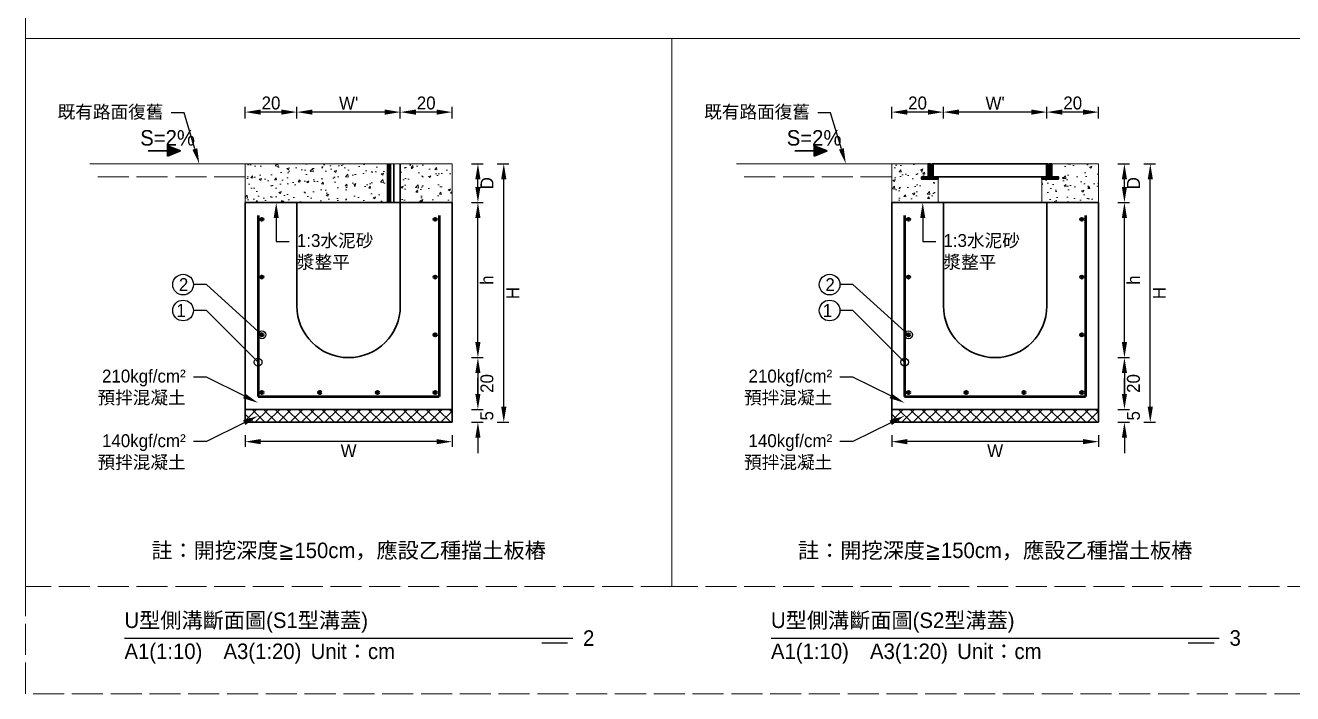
# Model space of a CAD drawing. Extents: x -8920 to 1950, y -2159 to 466.
# Drawn here: x -7990 to -7500, y -1164 to -905.4 of the extents above; entities that cross this region are included whole.
import ezdxf
from ezdxf import colors
from ezdxf.entities.mleader import LeaderData, LeaderLine
from ezdxf.math import Vec2, Vec3

# ---------------------------------------------------------------- set-up
doc = ezdxf.new("R2010")
doc.units = 0
doc.header["$MEASUREMENT"] = 0
doc.linetypes.add('ACAD_ISO02W100', pattern=[15, 12, -3])
doc.layers.add('一、4.基本-隱藏', color=9, linetype='ACAD_ISO02W100', lineweight=20, plot=False)
doc.layers.add('三、3.文字-註解文字', color=2, linetype='Continuous')
for name, color, linetype, lineweight in [('二、1.繪圖-既有設施', 8, 'Continuous', 20), ('二、2.繪圖-施作項目', 181, 'Continuous', 30), ('二、3.繪圖-排水流向', 170, 'Continuous', 30), ('二、4.繪圖-設計鋪面', 40, 'Continuous', 20), ('二、5.繪圖-鋼筋', 60, 'Continuous', 50), ('二、6.繪圖-其他施作項目', 35, 'Continuous', 30)]:
    doc.layers.add(name, color=color, linetype=linetype, lineweight=lineweight)
doc.styles.add('次圖名(詳圖)', font='MS PGothic.ttf', dxfattribs={"height": 6})
doc.styles.add('註解文字(詳圖)', font='MS PGothic.ttf', dxfattribs={"height": 5})
doc.dimstyles.new('註解文字(詳圖)', dxfattribs={"dimtxt": 5, "dimasz": 6, "dimexe": 2, "dimexo": 5, "dimgap": 1, "dimtad": 2, "dimzin": 0, "dimdsep": 46, "dimtxsty": '註解文字(詳圖)', "dimcen": 0.1, "dimclrd": 144, "dimclre": 144, "dimclrt": 256, "dimadec": 0, "dimazin": 0, "dimtfac": 1, "dimtofl": 0, "dimtmove": 0, "dimatfit": 3, "dimfxlon": 1, "dimtolj": 1, "dimtzin": 0, "dimlwd": -1, "dimlwe": -1, "dimarcsym": 1})

# ---------------------------------------------------------------- blocks, each defined once
blk = doc.blocks.new('*D204')
at = {"layer": 'Defpoints', "color": 0, "transparency": 16777216}
for p in [(-7615, -974), (-7565, -974), (-7615, -1034)]:
    blk.add_point(p, dxfattribs=at)
at = {"layer": '三、3.文字-註解文字', "color": 144, "transparency": 16777216}
for p, q in [((-7567.5, -974), (-7563, -974)), ((-7565, -1028), (-7565, -980)), ((-7567.5, -1034), (-7563, -1034))]:
    blk.add_line(p, q, dxfattribs=at)
for points in [[(-7566, -980), (-7564, -980), (-7565, -974)], [(-7566, -1028), (-7564, -1028), (-7565, -1034)]]:
    blk.add_solid(points, dxfattribs=at)
at = {"layer": '三、3.文字-註解文字', "transparency": 16777216, "insert": (-7561.5, -1004), "char_height": 5, "attachment_point": 5, "rotation": 90, "style": '註解文字(詳圖)'}
blk.add_mtext('\\A1;h', dxfattribs=at)
blk = doc.blocks.new('*D205')
at = {"layer": 'Defpoints', "color": 0, "transparency": 16777216}
for p in [(-7615, -1034), (-7615, -1054), (-7565, -1054)]:
    blk.add_point(p, dxfattribs=at)
at = {"layer": '三、3.文字-註解文字', "color": 144, "transparency": 16777216}
for p, q in [((-7567.5, -1034), (-7563, -1034)), ((-7565, -1040), (-7565, -1048)), ((-7567.5, -1054), (-7563, -1054))]:
    blk.add_line(p, q, dxfattribs=at)
for points in [[(-7566, -1040), (-7564, -1040), (-7565, -1034)], [(-7566, -1048), (-7564, -1048), (-7565, -1054)]]:
    blk.add_solid(points, dxfattribs=at)
at = {"layer": '三、3.文字-註解文字', "transparency": 16777216, "insert": (-7561.5, -1044), "char_height": 5, "attachment_point": 5, "rotation": 90, "style": '註解文字(詳圖)'}
blk.add_mtext('\\A1;20', dxfattribs=at)
blk = doc.blocks.new('*D206')
at = {"layer": 'Defpoints', "color": 0, "transparency": 16777216}
for p in [(-7615, -1054), (-7615, -1059), (-7565, -1059)]:
    blk.add_point(p, dxfattribs=at)
at = {"layer": '三、3.文字-註解文字', "color": 144, "transparency": 16777216}
for p, q in [((-7565, -1048), (-7565, -1042)), ((-7567.5, -1054), (-7563, -1054)), ((-7567.5, -1059), (-7563, -1059)), ((-7565, -1065), (-7565, -1071))]:
    blk.add_line(p, q, dxfattribs=at)
for points in [[(-7566, -1048), (-7564, -1048), (-7565, -1054)], [(-7566, -1065), (-7564, -1065), (-7565, -1059)]]:
    blk.add_solid(points, dxfattribs=at)
at = {"layer": '三、3.文字-註解文字', "transparency": 16777216, "insert": (-7561.5, -1056.5), "char_height": 5, "attachment_point": 5, "rotation": 90, "style": '註解文字(詳圖)'}
blk.add_mtext('\\A1;5', dxfattribs=at)
blk = doc.blocks.new('排水流向')
at = {"layer": '二、3.繪圖-排水流向'}
h = blk.add_hatch(color=256, dxfattribs=at)
h.dxf.hatch_style = 1
h.paths.add_polyline_path([(0, 1), (0, -1), (2.5, 0)])
for points in [[(-3.75, 0), (0, 0)], [(0, 1), (0, -1)], [(2.5, 0), (0, 1)], [(2.5, 0), (0, -1)]]:
    blk.add_lwpolyline(points, dxfattribs=at)
blk = doc.blocks.new('*D178')
at = {"layer": 'Defpoints', "color": 0, "transparency": 16777216}
for p in [(-7575, -959), (-7565, -959), (-7575, -974)]:
    blk.add_point(p, dxfattribs=at)
at = {"layer": '三、3.文字-註解文字', "color": 144, "transparency": 16777216}
for p, q in [((-7567.5, -959), (-7563, -959)), ((-7565, -968), (-7565, -965)), ((-7567.5, -974), (-7563, -974))]:
    blk.add_line(p, q, dxfattribs=at)
for points in [[(-7566, -965), (-7564, -965), (-7565, -959)], [(-7566, -968), (-7564, -968), (-7565, -974)]]:
    blk.add_solid(points, dxfattribs=at)
at = {"layer": '三、3.文字-註解文字', "transparency": 16777216, "insert": (-7561.5, -966.5), "char_height": 5, "attachment_point": 5, "rotation": 90, "style": '註解文字(詳圖)'}
blk.add_mtext('\\A1;D', dxfattribs=at)
blk = doc.blocks.new('*D179')
at = {"layer": 'Defpoints', "color": 0, "transparency": 16777216}
for p in [(-7575, -959), (-7555, -959), (-7575, -1059)]:
    blk.add_point(p, dxfattribs=at)
at = {"layer": '三、3.文字-註解文字', "color": 144, "transparency": 16777216}
for p, q in [((-7557.5, -959), (-7553, -959)), ((-7555, -1053), (-7555, -965)), ((-7557.5, -1059), (-7553, -1059))]:
    blk.add_line(p, q, dxfattribs=at)
for points in [[(-7556, -965), (-7554, -965), (-7555, -959)], [(-7556, -1053), (-7554, -1053), (-7555, -1059)]]:
    blk.add_solid(points, dxfattribs=at)
at = {"layer": '三、3.文字-註解文字', "transparency": 16777216, "insert": (-7551.5, -1009), "char_height": 5, "attachment_point": 5, "rotation": 90, "style": '註解文字(詳圖)'}
blk.add_mtext('\\A1;H', dxfattribs=at)
blk = doc.blocks.new('*D356')
at = {"layer": 'Defpoints', "color": 0, "transparency": 16777216}
for p in [(-7635, -939), (-7635, -974), (-7595, -974)]:
    blk.add_point(p, dxfattribs=at)
at = {"layer": '三、3.文字-註解文字', "color": 144, "transparency": 16777216}
for p, q in [((-7635, -941.5), (-7635, -937)), ((-7601, -939), (-7629, -939)), ((-7595, -941.5), (-7595, -937))]:
    blk.add_line(p, q, dxfattribs=at)
for points in [[(-7629, -938), (-7629, -940), (-7635, -939)], [(-7601, -938), (-7601, -940), (-7595, -939)]]:
    blk.add_solid(points, dxfattribs=at)
at = {"layer": '三、3.文字-註解文字', "transparency": 16777216, "insert": (-7615, -935.5), "char_height": 5, "attachment_point": 5, "style": '註解文字(詳圖)'}
blk.add_mtext("\\A1;W'", dxfattribs=at)
blk = doc.blocks.new('*D357')
at = {"layer": 'Defpoints', "color": 0, "transparency": 16777216}
for p in [(-7655, -939), (-7655, -974), (-7635, -974)]:
    blk.add_point(p, dxfattribs=at)
at = {"layer": '三、3.文字-註解文字', "color": 144, "transparency": 16777216}
for p, q in [((-7655, -941.5), (-7655, -937)), ((-7641, -939), (-7649, -939)), ((-7635, -941.5), (-7635, -937))]:
    blk.add_line(p, q, dxfattribs=at)
for points in [[(-7649, -938), (-7649, -940), (-7655, -939)], [(-7641, -938), (-7641, -940), (-7635, -939)]]:
    blk.add_solid(points, dxfattribs=at)
at = {"layer": '三、3.文字-註解文字', "transparency": 16777216, "insert": (-7645, -935.5), "char_height": 5, "attachment_point": 5, "style": '註解文字(詳圖)'}
blk.add_mtext('\\A1;20', dxfattribs=at)
blk = doc.blocks.new('*D358')
at = {"layer": 'Defpoints', "color": 0, "transparency": 16777216}
for p in [(-7595, -939), (-7595, -974), (-7575, -974)]:
    blk.add_point(p, dxfattribs=at)
at = {"layer": '三、3.文字-註解文字', "color": 144, "transparency": 16777216}
for p, q in [((-7595, -941.5), (-7595, -937)), ((-7581, -939), (-7589, -939)), ((-7575, -941.5), (-7575, -937))]:
    blk.add_line(p, q, dxfattribs=at)
for points in [[(-7589, -938), (-7589, -940), (-7595, -939)], [(-7581, -938), (-7581, -940), (-7575, -939)]]:
    blk.add_solid(points, dxfattribs=at)
at = {"layer": '三、3.文字-註解文字', "transparency": 16777216, "insert": (-7585, -935.5), "char_height": 5, "attachment_point": 5, "style": '註解文字(詳圖)'}
blk.add_mtext('\\A1;20', dxfattribs=at)
blk = doc.blocks.new('*D359')
at = {"layer": 'Defpoints', "color": 0, "transparency": 16777216}
for p in [(-7885, -939), (-7885, -974), (-7845, -974)]:
    blk.add_point(p, dxfattribs=at)
at = {"layer": '三、3.文字-註解文字', "color": 144, "transparency": 16777216}
for p, q in [((-7885, -941.5), (-7885, -937)), ((-7851, -939), (-7879, -939)), ((-7845, -941.5), (-7845, -937))]:
    blk.add_line(p, q, dxfattribs=at)
for points in [[(-7879, -938), (-7879, -940), (-7885, -939)], [(-7851, -938), (-7851, -940), (-7845, -939)]]:
    blk.add_solid(points, dxfattribs=at)
at = {"layer": '三、3.文字-註解文字', "transparency": 16777216, "insert": (-7865, -935.5), "char_height": 5, "attachment_point": 5, "style": '註解文字(詳圖)'}
blk.add_mtext("\\A1;W'", dxfattribs=at)
blk = doc.blocks.new('*D360')
at = {"layer": 'Defpoints', "color": 0, "transparency": 16777216}
for p in [(-7905, -939), (-7905, -974), (-7885, -974)]:
    blk.add_point(p, dxfattribs=at)
at = {"layer": '三、3.文字-註解文字', "color": 144, "transparency": 16777216}
for p, q in [((-7905, -941.5), (-7905, -937)), ((-7891, -939), (-7899, -939)), ((-7885, -941.5), (-7885, -937))]:
    blk.add_line(p, q, dxfattribs=at)
for points in [[(-7899, -938), (-7899, -940), (-7905, -939)], [(-7891, -938), (-7891, -940), (-7885, -939)]]:
    blk.add_solid(points, dxfattribs=at)
at = {"layer": '三、3.文字-註解文字', "transparency": 16777216, "insert": (-7895, -935.5), "char_height": 5, "attachment_point": 5, "style": '註解文字(詳圖)'}
blk.add_mtext('\\A1;20', dxfattribs=at)
blk = doc.blocks.new('*D361')
at = {"layer": 'Defpoints', "color": 0, "transparency": 16777216}
for p in [(-7845, -939), (-7845, -974), (-7825, -974)]:
    blk.add_point(p, dxfattribs=at)
at = {"layer": '三、3.文字-註解文字', "color": 144, "transparency": 16777216}
for p, q in [((-7845, -941.5), (-7845, -937)), ((-7831, -939), (-7839, -939)), ((-7825, -941.5), (-7825, -937))]:
    blk.add_line(p, q, dxfattribs=at)
for points in [[(-7839, -938), (-7839, -940), (-7845, -939)], [(-7831, -938), (-7831, -940), (-7825, -939)]]:
    blk.add_solid(points, dxfattribs=at)
at = {"layer": '三、3.文字-註解文字', "transparency": 16777216, "insert": (-7835, -935.5), "char_height": 5, "attachment_point": 5, "style": '註解文字(詳圖)'}
blk.add_mtext('\\A1;20', dxfattribs=at)
blk = doc.blocks.new('*D363')
at = {"layer": 'Defpoints', "color": 0, "transparency": 16777216}
for p in [(-7655, -1059), (-7575, -1059), (-7655, -1066.5)]:
    blk.add_point(p, dxfattribs=at)
at = {"layer": '三、3.文字-註解文字', "color": 144, "transparency": 16777216}
for p, q in [((-7655, -1064), (-7655, -1068.5)), ((-7581, -1066.5), (-7649, -1066.5)), ((-7575, -1064), (-7575, -1068.5))]:
    blk.add_line(p, q, dxfattribs=at)
for points in [[(-7649, -1065.5), (-7649, -1067.5), (-7655, -1066.5)], [(-7581, -1065.5), (-7581, -1067.5), (-7575, -1066.5)]]:
    blk.add_solid(points, dxfattribs=at)
at = {"layer": '三、3.文字-註解文字', "transparency": 16777216, "insert": (-7615, -1070), "char_height": 5, "attachment_point": 5, "style": '註解文字(詳圖)'}
blk.add_mtext('\\A1;W', dxfattribs=at)
blk = doc.blocks.new('_Small')
at = {"color": 0, "linetype": 'ByBlock', "lineweight": -2}
blk.add_circle((0, 0), 0.25, dxfattribs=at)
blk = doc.blocks.new('*D364')
at = {"layer": 'Defpoints', "color": 0, "transparency": 16777216}
for p in [(-7905, -1059), (-7825, -1059), (-7905, -1066.5)]:
    blk.add_point(p, dxfattribs=at)
at = {"layer": '三、3.文字-註解文字', "color": 144, "transparency": 16777216}
for p, q in [((-7905, -1064), (-7905, -1068.5)), ((-7831, -1066.5), (-7899, -1066.5)), ((-7825, -1064), (-7825, -1068.5))]:
    blk.add_line(p, q, dxfattribs=at)
for points in [[(-7899, -1065.5), (-7899, -1067.5), (-7905, -1066.5)], [(-7831, -1065.5), (-7831, -1067.5), (-7825, -1066.5)]]:
    blk.add_solid(points, dxfattribs=at)
at = {"layer": '三、3.文字-註解文字', "transparency": 16777216, "insert": (-7865, -1070), "char_height": 5, "attachment_point": 5, "style": '註解文字(詳圖)'}
blk.add_mtext('\\A1;W', dxfattribs=at)
blk = doc.blocks.new('*D390')
at = {"layer": 'Defpoints', "color": 0, "transparency": 16777216}
for p in [(-7865, -974), (-7815, -974), (-7865, -1034)]:
    blk.add_point(p, dxfattribs=at)
at = {"layer": '三、3.文字-註解文字', "color": 144, "transparency": 16777216}
for p, q in [((-7817.5, -974), (-7813, -974)), ((-7815, -1028), (-7815, -980)), ((-7817.5, -1034), (-7813, -1034))]:
    blk.add_line(p, q, dxfattribs=at)
for points in [[(-7816, -980), (-7814, -980), (-7815, -974)], [(-7816, -1028), (-7814, -1028), (-7815, -1034)]]:
    blk.add_solid(points, dxfattribs=at)
at = {"layer": '三、3.文字-註解文字', "transparency": 16777216, "insert": (-7811.5, -1004), "char_height": 5, "attachment_point": 5, "rotation": 90, "style": '註解文字(詳圖)'}
blk.add_mtext('\\A1;h', dxfattribs=at)
blk = doc.blocks.new('*D391')
at = {"layer": 'Defpoints', "color": 0, "transparency": 16777216}
for p in [(-7865, -1034), (-7865, -1054), (-7815, -1054)]:
    blk.add_point(p, dxfattribs=at)
at = {"layer": '三、3.文字-註解文字', "color": 144, "transparency": 16777216}
for p, q in [((-7817.5, -1034), (-7813, -1034)), ((-7815, -1040), (-7815, -1048)), ((-7817.5, -1054), (-7813, -1054))]:
    blk.add_line(p, q, dxfattribs=at)
for points in [[(-7816, -1040), (-7814, -1040), (-7815, -1034)], [(-7816, -1048), (-7814, -1048), (-7815, -1054)]]:
    blk.add_solid(points, dxfattribs=at)
at = {"layer": '三、3.文字-註解文字', "transparency": 16777216, "insert": (-7811.5, -1044), "char_height": 5, "attachment_point": 5, "rotation": 90, "style": '註解文字(詳圖)'}
blk.add_mtext('\\A1;20', dxfattribs=at)
blk = doc.blocks.new('*D392')
at = {"layer": 'Defpoints', "color": 0, "transparency": 16777216}
for p in [(-7865, -1054), (-7865, -1059), (-7815, -1059)]:
    blk.add_point(p, dxfattribs=at)
at = {"layer": '三、3.文字-註解文字', "color": 144, "transparency": 16777216}
for p, q in [((-7815, -1048), (-7815, -1042)), ((-7817.5, -1054), (-7813, -1054)), ((-7817.5, -1059), (-7813, -1059)), ((-7815, -1065), (-7815, -1071))]:
    blk.add_line(p, q, dxfattribs=at)
for points in [[(-7816, -1048), (-7814, -1048), (-7815, -1054)], [(-7816, -1065), (-7814, -1065), (-7815, -1059)]]:
    blk.add_solid(points, dxfattribs=at)
at = {"layer": '三、3.文字-註解文字', "transparency": 16777216, "insert": (-7811.5, -1056.5), "char_height": 5, "attachment_point": 5, "rotation": 90, "style": '註解文字(詳圖)'}
blk.add_mtext('\\A1;5', dxfattribs=at)
blk = doc.blocks.new('*D393')
at = {"layer": 'Defpoints', "color": 0, "transparency": 16777216}
for p in [(-7825, -959), (-7815, -959), (-7825, -974)]:
    blk.add_point(p, dxfattribs=at)
at = {"layer": '三、3.文字-註解文字', "color": 144, "transparency": 16777216}
for p, q in [((-7817.5, -959), (-7813, -959)), ((-7815, -968), (-7815, -965)), ((-7817.5, -974), (-7813, -974))]:
    blk.add_line(p, q, dxfattribs=at)
for points in [[(-7816, -965), (-7814, -965), (-7815, -959)], [(-7816, -968), (-7814, -968), (-7815, -974)]]:
    blk.add_solid(points, dxfattribs=at)
at = {"layer": '三、3.文字-註解文字', "transparency": 16777216, "insert": (-7811.5, -966.5), "char_height": 5, "attachment_point": 5, "rotation": 90, "style": '註解文字(詳圖)'}
blk.add_mtext('\\A1;D', dxfattribs=at)
blk = doc.blocks.new('*D394')
at = {"layer": 'Defpoints', "color": 0, "transparency": 16777216}
for p in [(-7825, -959), (-7805, -959), (-7825, -1059)]:
    blk.add_point(p, dxfattribs=at)
at = {"layer": '三、3.文字-註解文字', "color": 144, "transparency": 16777216}
for p, q in [((-7807.5, -959), (-7803, -959)), ((-7805, -1053), (-7805, -965)), ((-7807.5, -1059), (-7803, -1059))]:
    blk.add_line(p, q, dxfattribs=at)
for points in [[(-7806, -965), (-7804, -965), (-7805, -959)], [(-7806, -1053), (-7804, -1053), (-7805, -1059)]]:
    blk.add_solid(points, dxfattribs=at)
at = {"layer": '三、3.文字-註解文字', "transparency": 16777216, "insert": (-7801.5, -1009), "char_height": 5, "attachment_point": 5, "rotation": 90, "style": '註解文字(詳圖)'}
blk.add_mtext('\\A1;H', dxfattribs=at)

msp = doc.modelspace()

# ---------------------------------------------------------------- hatches: boundary and pattern name
at = {"layer": '二、1.繪圖-既有設施'}
h = msp.add_hatch(dxfattribs=at)
h.set_pattern_fill('AR-CONC', color=256, scale=0.05)
h.set_pattern_definition([(50, (-7006.3764, -2180.0555), (9.109233, -0.796954), [0.9525, -10.4775]), (355, (-7006.376, -2180.0555), (-1.76217, 9.55284), [0.762, -8.38203]), (100.45144, (-7005.617, -2180.122), (7.34706, 8.75589), [0.8095, -8.90451]), (46.1842, (-7006.376, -2177.515), (13.55395, -2.10212), [1.42875, -15.71625]), (96.6356, (-7005.247, -2177.69), (11.87021, 12.37131), [1.21425, -13.35678]), (351.1842, (-7006.376, -2177.515), (11.87021, 12.3713), [1.143, -12.57299]), (21, (-7005.1064, -2178.1505), (7.58072, -5.11326), [0.9525, -10.4775]), (326, (-7005.106, -2178.1505), (3.0901, 9.2094), [0.762, -8.382]), (71.45144, (-7004.475, -2178.577), (10.67082, 4.09614), [0.8095, -8.904497]), (37.5, (-7006.3764, -2180.0555), (0.15443, 4.227752), [0, -8.2804, 0, -8.509, 0, -8.41375]), (7.5, (-7006.3764, -2180.0555), (3.340983, 5.009029), [0, -4.8514, 0, -8.0899, 0, -3.20675]), (327.5, (-7009.2085, -2180.0555), (6.77953, -0.286437), [0, -3.175, 0, -9.906, 0, -13.1445]), (317.5, (-7010.4785, -2180.0555), (7.40646, 1.271325), [0, -4.1275, 0, -6.5786, 0, -9.3345])])
h.paths.add_polyline_path([(-7850, -959), (-7905, -959), (-7905, -974), (-7850, -974)])
h.paths.add_polyline_path([(-7825, -959), (-7845, -959), (-7845, -974), (-7825, -974)])
h = msp.add_hatch(dxfattribs=at)
h.set_pattern_fill('AR-CONC', color=256, scale=0.05)
h.set_pattern_definition([(50, (-6808.56, -2182.5664), (9.109233, -0.796954), [0.9525, -10.4775]), (355, (-6808.56, -2182.566), (-1.76217, 9.55284), [0.762, -8.38203]), (100.45144, (-6807.801, -2182.633), (7.34706, 8.75589), [0.8095, -8.90451]), (46.1842, (-6808.56, -2180.026), (13.55395, -2.10212), [1.42875, -15.71625]), (96.6356, (-6807.431, -2180.202), (11.87021, 12.37131), [1.21425, -13.35678]), (351.1842, (-6808.56, -2180.026), (11.87021, 12.3713), [1.143, -12.57299]), (21, (-6807.29, -2180.6614), (7.58072, -5.11326), [0.9525, -10.4775]), (326, (-6807.29, -2180.661), (3.0901, 9.2094), [0.762, -8.382]), (71.45144, (-6806.6585, -2181.0875), (10.67082, 4.09614), [0.8095, -8.904497]), (37.5, (-6808.5602, -2182.5664), (0.15443, 4.227752), [0, -8.2804, 0, -8.509, 0, -8.41375]), (7.5, (-6808.56, -2182.5664), (3.340983, 5.009029), [0, -4.8514, 0, -8.0899, 0, -3.20675]), (327.5, (-6811.3923, -2182.5664), (6.77953, -0.286437), [0, -3.175, 0, -9.906, 0, -13.1445]), (317.5, (-6812.662, -2182.5664), (7.40646, 1.271325), [0, -4.1275, 0, -6.5786, 0, -9.3345])])
h.paths.add_polyline_path([(-7637, -974), (-7637, -964.9), (-7643.5, -964.9), (-7643.5, -964), (-7640.9, -964), (-7640.9, -959), (-7655, -959), (-7655, -974)])
h.paths.add_polyline_path([(-7575, -974), (-7575, -959), (-7593.1, -959), (-7593.1, -964), (-7590.5, -964), (-7590.5, -964.9), (-7597, -964.9), (-7597, -974)])
at = {"layer": '二、2.繪圖-施作項目'}
h = msp.add_hatch(dxfattribs=at)
h.set_pattern_fill('ANSI37', color=256)
h.set_pattern_definition([(45, (-7744.3264, -480.1245), (-2.245064, 2.245064), []), (135, (-7744.3264, -480.1245), (-2.245064, -2.245064), [])])
h.paths.add_polyline_path([(-7825, -1059), (-7905, -1059), (-7905, -1054), (-7825, -1054)])
h = msp.add_hatch(dxfattribs=at)
h.set_pattern_fill('ANSI37', color=256)
h.set_pattern_definition([(45, (-7494.3264, -480.1245), (-2.245064, 2.245064), []), (135, (-7494.3264, -480.1245), (-2.245064, -2.245064), [])])
h.paths.add_polyline_path([(-7575, -1059), (-7655, -1059), (-7655, -1054), (-7575, -1054)])
at = {"layer": '二、5.繪圖-鋼筋'}
h = msp.add_hatch(color=256, dxfattribs=at)
h.dxf.hatch_style = 1
h.paths.add_polyline_path([(-7898, -980.5, 1), (-7899, -980.5, 1)])
h = msp.add_hatch(color=256, dxfattribs=at)
h.dxf.hatch_style = 1
h.paths.add_polyline_path([(-7831, -980.5, 1), (-7832, -980.5, 1)])
h = msp.add_hatch(color=256, dxfattribs=at)
h.dxf.hatch_style = 1
h.paths.add_polyline_path([(-7648, -980.5, 1), (-7649, -980.5, 1)])
h = msp.add_hatch(color=256, dxfattribs=at)
h.dxf.hatch_style = 1
h.paths.add_polyline_path([(-7581, -980.5, 1), (-7582, -980.5, 1)])
h = msp.add_hatch(color=256, dxfattribs=at)
h.dxf.hatch_style = 1
h.paths.add_polyline_path([(-7898, -1002.83, 1), (-7899, -1002.83, 1)])
h = msp.add_hatch(color=256, dxfattribs=at)
h.dxf.hatch_style = 1
h.paths.add_polyline_path([(-7831, -1002.83, 1), (-7832, -1002.83, 1)])
h = msp.add_hatch(color=256, dxfattribs=at)
h.dxf.hatch_style = 1
h.paths.add_polyline_path([(-7648, -1002.83, 1), (-7649, -1002.83, 1)])
h = msp.add_hatch(color=256, dxfattribs=at)
h.dxf.hatch_style = 1
h.paths.add_polyline_path([(-7581, -1002.83, 1), (-7582, -1002.83, 1)])
h = msp.add_hatch(color=256, dxfattribs=at)
h.dxf.hatch_style = 1
h.paths.add_polyline_path([(-7898, -1025.16, 1), (-7899, -1025.16, 1)])
h = msp.add_hatch(color=256, dxfattribs=at)
h.dxf.hatch_style = 1
h.paths.add_polyline_path([(-7831, -1025.16, 1), (-7832, -1025.16, 1)])
h = msp.add_hatch(color=256, dxfattribs=at)
h.dxf.hatch_style = 1
h.paths.add_polyline_path([(-7648, -1025.16, 1), (-7649, -1025.16, 1)])
h = msp.add_hatch(color=256, dxfattribs=at)
h.dxf.hatch_style = 1
h.paths.add_polyline_path([(-7581, -1025.16, 1), (-7582, -1025.16, 1)])
h = msp.add_hatch(color=256, dxfattribs=at)
h.dxf.hatch_style = 1
h.paths.add_polyline_path([(-7898, -1047.5, 1), (-7899, -1047.5, 1)])
h = msp.add_hatch(color=256, dxfattribs=at)
h.dxf.hatch_style = 1
h.paths.add_polyline_path([(-7875.67, -1047.5, 1), (-7876.67, -1047.5, 1)])
h = msp.add_hatch(color=256, dxfattribs=at)
h.dxf.hatch_style = 1
h.paths.add_polyline_path([(-7853.34, -1047.5, 1), (-7854.34, -1047.5, 1)])
h = msp.add_hatch(color=256, dxfattribs=at)
h.dxf.hatch_style = 1
h.paths.add_polyline_path([(-7831, -1047.5, 1), (-7832, -1047.5, 1)])
h = msp.add_hatch(color=256, dxfattribs=at)
h.dxf.hatch_style = 1
h.paths.add_polyline_path([(-7648, -1047.5, 1), (-7649, -1047.5, 1)])
h = msp.add_hatch(color=256, dxfattribs=at)
h.dxf.hatch_style = 1
h.paths.add_polyline_path([(-7625.67, -1047.5, 1), (-7626.67, -1047.5, 1)])
h = msp.add_hatch(color=256, dxfattribs=at)
h.dxf.hatch_style = 1
h.paths.add_polyline_path([(-7603.34, -1047.5, 1), (-7604.34, -1047.5, 1)])
h = msp.add_hatch(color=256, dxfattribs=at)
h.dxf.hatch_style = 1
h.paths.add_polyline_path([(-7581, -1047.5, 1), (-7582, -1047.5, 1)])
at = {"layer": '二、6.繪圖-其他施作項目'}
h = msp.add_hatch(dxfattribs=at)
h.set_pattern_fill('ANSI31', color=256, scale=0.1)
h.set_pattern_definition([(45, (-5925.49114, -2263.28593), (-0.224506403, 0.224506403), [])])
h.paths.add_polyline_path([(-7640.9, -964), (-7643.5, -964), (-7643.5, -964.9), (-7637, -964.9), (-7637, -964), (-7640, -964), (-7640, -959), (-7640.9, -959)])
h.paths.add_polyline_path([(-7593.1, -959), (-7594, -959), (-7594, -964), (-7597, -964), (-7597, -964.9), (-7590.5, -964.9), (-7590.5, -964), (-7593.1, -964)])

# ---------------------------------------------------------------- linework, layer by layer
at = {"layer": '一、4.基本-隱藏'}
for points in [[(-7990, -657), (-7210, -657), (-7210, -910.5), (-7990, -910.5)], [(-7990, -657), (-7210, -657), (-7210, -1164), (-7990, -1164)], [(-7990, -910.5), (-7740, -910.5), (-7740, -1122.5), (-7990, -1122.5)], [(-7740, -910.5), (-7490, -910.5), (-7490, -1122.5), (-7740, -1122.5)]]:
    msp.add_lwpolyline(points, close=True, dxfattribs=at)
at = {"layer": '三、3.文字-註解文字'}
for points in [[(-7951.66, -1142.5), (-7778.34, -1142.5)], [(-7780.34, -1144.5), (-7790.34, -1144.5)], [(-7701.66, -1142.5), (-7528.34, -1142.5)], [(-7530.34, -1144.5), (-7540.34, -1144.5)]]:
    msp.add_lwpolyline(points, dxfattribs=at)
for centre in [(-7929, -1005.75), (-7679, -1005.75), (-7929, -1015.75), (-7679, -1015.75)]:
    msp.add_circle(centre, 4, dxfattribs=at)
at = {"layer": '二、1.繪圖-既有設施'}
msp.add_lwpolyline([(-7905, -974), (-7905, -959), (-7825, -959), (-7825, -974)], close=True, dxfattribs=at)
for points in [[(-7637, -964), (-7637, -974), (-7655, -974), (-7655, -959), (-7640.9, -959)], [(-7597, -964), (-7597, -974), (-7575, -974), (-7575, -959), (-7593.1, -959)]]:
    msp.add_lwpolyline(points, dxfattribs=at)
at = {"layer": '二、2.繪圖-施作項目'}
for points in [[(-7825, -1059), (-7905, -1059), (-7905, -974), (-7825, -974)], [(-7575, -1059), (-7655, -1059), (-7655, -974), (-7575, -974)]]:
    msp.add_lwpolyline(points, close=True, dxfattribs=at)
for points in [[(-7845, -974), (-7845, -1014, -1), (-7885, -1014), (-7885, -974)], [(-7595, -974), (-7595, -1014, -1), (-7635, -1014), (-7635, -974)]]:
    msp.add_lwpolyline(points, format="xyb", dxfattribs=at)
for points in [[(-7905, -1054), (-7825, -1054)], [(-7655, -1054), (-7575, -1054)]]:
    msp.add_lwpolyline(points, dxfattribs=at)
at = {"layer": '二、4.繪圖-設計鋪面'}
for points in [[(-7905, -959), (-7965, -959)], [(-7655, -959), (-7715, -959)]]:
    msp.add_lwpolyline(points, dxfattribs=at)
at = {"layer": '二、4.繪圖-設計鋪面', "linetype": 'ACAD_ISO02W100'}
for points in [[(-7905, -964), (-7965, -964)], [(-7655, -964), (-7715, -964)]]:
    msp.add_lwpolyline(points, dxfattribs=at)
at = {"layer": '二、5.繪圖-鋼筋'}
for points in [[(-7900, -979), (-7900, -1049)], [(-7830, -979), (-7830, -1049)], [(-7650, -979), (-7650, -1049)], [(-7580, -979), (-7580, -1049)], [(-7900, -1049), (-7830, -1049)], [(-7650, -1049), (-7580, -1049)]]:
    msp.add_lwpolyline(points, dxfattribs=at)
for centre in [(-7898.5, -980.5), (-7831.5, -980.5), (-7648.5, -980.5), (-7581.5, -980.5), (-7898.5, -1002.83), (-7831.5, -1002.83), (-7648.5, -1002.83), (-7581.5, -1002.83), (-7898.5, -1025.16), (-7831.5, -1025.16), (-7648.5, -1025.16), (-7581.5, -1025.16), (-7898.5, -1047.5), (-7876.17, -1047.5), (-7853.84, -1047.5), (-7831.5, -1047.5), (-7648.5, -1047.5), (-7626.17, -1047.5), (-7603.84, -1047.5), (-7581.5, -1047.5)]:
    msp.add_circle(centre, 0.5, dxfattribs=at)
at = {"layer": '二、6.繪圖-其他施作項目'}
for points in [[(-7850, -959), (-7850, -974)], [(-7849.375, -959), (-7849.375, -974)], [(-7848.75, -959), (-7848.75, -974)], [(-7847.5, -959), (-7847.5, -974)], [(-7845, -959), (-7845, -974)], [(-7639.5, -959), (-7639.5, -964)], [(-7639.5, -959), (-7594.5, -959)], [(-7638.9, -959), (-7638.9, -964)], [(-7595.1, -959), (-7595.1, -964)], [(-7594.5, -959), (-7594.5, -964)], [(-7639.5, -964), (-7594.5, -964)]]:
    msp.add_lwpolyline(points, dxfattribs=at)
for points in [[(-7643.5, -964), (-7640.9, -964), (-7640.9, -959), (-7640, -959), (-7640, -964), (-7637, -964), (-7637, -964.9), (-7643.5, -964.9)], [(-7593.1, -959), (-7594, -959), (-7594, -964), (-7597, -964), (-7597, -964.9), (-7590.5, -964.9), (-7590.5, -964), (-7593.1, -964)]]:
    msp.add_lwpolyline(points, close=True, dxfattribs=at)

# ---------------------------------------------------------------- block references
at = {"xscale": 2, "yscale": 2, "zscale": 2}
for p in [(-7935, -954), (-7685, -954)]:
    msp.add_blockref('排水流向', p, dxfattribs=at)

# ---------------------------------------------------------------- texts
at = {"layer": '三、3.文字-註解文字', "char_height": 6}
for s, width, gutter_width, insert, attachment_point, style in [('{\\fMS PGothic|b0|i0|c128|p34;註：開挖深度≧150cm，應設乙種擋土板樁}', 156.49231, 30, (-7865, -1109), 5, '註解文字(詳圖)'), ('{\\fMS PGothic|b0|i0|c128|p34;註：開挖深度≧150cm，應設乙種擋土板樁}', 156.49231, 30, (-7615, -1109), 5, '註解文字(詳圖)'), ('{\\fMS PGothic|b0|i0|c128|p34;U型側溝斷面圖(}S{\\fMS PGothic|b0|i0|c128|p34;1型溝蓋)}', 134.12151, 15, (-7951.66, -1136.5), 4, '次圖名(詳圖)'), ('{\\fMS PGothic|b0|i0|c128|p34;U型側溝斷面圖(}S{\\fMS PGothic|b0|i0|c128|p34;2型溝蓋)}', 131.94411, 15, (-7701.66, -1136.5), 4, '次圖名(詳圖)'), ('2', 3, 15, (-7774.34, -1142.5), 4, '次圖名(詳圖)'), ('3', 3, 15, (-7524.34, -1142.5), 4, '次圖名(詳圖)'), ('A1(1:10)\u3000A3(1:20){\\fMS PGothic|b0|i0|c128|p34;^IUnit：cm}', 136.03259, 15, (-7951.66, -1148.5), 4, '次圖名(詳圖)'), ('A1(1:10)\u3000A3(1:20){\\fMS PGothic|b0|i0|c128|p34;^IUnit：cm}', 136.03259, 15, (-7701.66, -1148.5), 4, '次圖名(詳圖)')]:
    msp.add_mtext_dynamic_manual_height_columns(s, width=width, gutter_width=gutter_width, heights=[0], dxfattribs=dict(at, insert=insert, attachment_point=attachment_point, style=style))
at = {"layer": '二、3.繪圖-排水流向', "char_height": 6, "attachment_point": 5, "style": '註解文字(詳圖)'}
for insert in [(-7935, -949), (-7685, -949)]:
    msp.add_mtext_dynamic_manual_height_columns('{\\fMS PGothic|b0|i0|c128|p34;S=2%}', width=10.17412, gutter_width=30, heights=[0], dxfattribs=dict(at, insert=insert))

# ---------------------------------------------------------------- dimensions: what is measured, and where the dimension line sits
at = {"layer": '三、3.文字-註解文字'}
for base, p1, p2, text, picture, middle in [((-7905, -939), (-7885, -974), (-7905, -974), '20', '*D360', (-7895, -935.5)), ((-7885, -939), (-7845, -974), (-7885, -974), "W'", '*D359', (-7865, -935.5)), ((-7845, -939), (-7825, -974), (-7845, -974), '20', '*D361', (-7835, -935.5)), ((-7655, -939), (-7635, -974), (-7655, -974), '20', '*D357', (-7645, -935.5)), ((-7635, -939), (-7595, -974), (-7635, -974), "W'", '*D356', (-7615, -935.5)), ((-7595, -939), (-7575, -974), (-7595, -974), '20', '*D358', (-7585, -935.5)), ((-7905, -1066.5), (-7825, -1059), (-7905, -1059), 'W', '*D364', (-7865, -1070)), ((-7655, -1066.5), (-7575, -1059), (-7655, -1059), 'W', '*D363', (-7615, -1070))]:
    dim = msp.add_linear_dim(base=base, p1=p1, p2=p2, text=text, dimstyle='註解文字(詳圖)', dxfattribs=at)
    dim.commit()
    dim.dimension.update_dxf_attribs({"geometry": picture, "text_midpoint": middle})
for base, p1, p2, text, picture, middle in [((-7815, -959), (-7825, -974), (-7825, -959), 'D', '*D393', (-7811.5, -966.5)), ((-7805, -959), (-7825, -1059), (-7825, -959), 'H', '*D394', (-7801.5, -1009)), ((-7565, -959), (-7575, -974), (-7575, -959), 'D', '*D178', (-7561.5, -966.5)), ((-7555, -959), (-7575, -1059), (-7575, -959), 'H', '*D179', (-7551.5, -1009)), ((-7815, -974), (-7865, -1034), (-7865, -974), 'h', '*D390', (-7811.5, -1004)), ((-7565, -974), (-7615, -1034), (-7615, -974), 'h', '*D204', (-7561.5, -1004)), ((-7815, -1054), (-7865, -1034), (-7865, -1054), '20', '*D391', (-7811.5, -1044)), ((-7565, -1054), (-7615, -1034), (-7615, -1054), '20', '*D205', (-7561.5, -1044)), ((-7815, -1059), (-7865, -1054), (-7865, -1059), '5', '*D392', (-7811.5, -1056.5)), ((-7565, -1059), (-7615, -1054), (-7615, -1059), '5', '*D206', (-7561.5, -1056.5))]:
    dim = msp.add_linear_dim(base=base, p1=p1, p2=p2, angle=90, text=text, dimstyle='註解文字(詳圖)', dxfattribs=at)
    dim.commit()
    dim.dimension.update_dxf_attribs({"geometry": picture, "text_midpoint": middle})

# ---------------------------------------------------------------- leaders
ml = msp.add_multileader_mtext('Standard', dxfattribs=at)
ml.set_content('既有路面復舊', color=256, style='註解文字(詳圖)')
ml.set_leader_properties(color=144, linetype='ByLayer', lineweight=-1)
ml.build(insert=Vec2(0, 0))
ml.multileader.update_dxf_attribs({"dogleg_length": 5, "arrow_head_size": 6})
ctx = ml.context
ctx.base_point, ctx.char_height, ctx.arrow_head_size, ctx.landing_gap_size, ctx.plane_origin = Vec3(-7982.383, -939.25), 5, 6, 3, Vec3(-8007.575, -917.337)
ctx.text_align_type = 2
notes = []
notes.append((ctx, [(1, (1, 1, 0), (-7928.599, -939.25), (-1, 0), 5, [(0, [(-7922.744, -959)], 0, [])])]))
ctx.mtext.insert, ctx.mtext.alignment, ctx.mtext.flow_direction = Vec3(-7936.599, -936.409), 3, 5
ml = msp.add_multileader_mtext('Standard', dxfattribs=at)
ml.set_content('既有路面復舊', color=256, style='註解文字(詳圖)')
ml.set_leader_properties(color=144, linetype='ByLayer', lineweight=-1)
ml.build(insert=Vec2(0, 0))
ml.multileader.update_dxf_attribs({"dogleg_length": 5, "arrow_head_size": 6})
ctx = ml.context
ctx.base_point, ctx.char_height, ctx.arrow_head_size, ctx.landing_gap_size, ctx.plane_origin = Vec3(-7732.383, -939.25), 5, 6, 3, Vec3(-7757.575, -917.337)
ctx.text_align_type = 2
notes.append((ctx, [(1, (1, 1, 0), (-7678.599, -939.25), (-1, 0), 5, [(0, [(-7672.744, -959)], 0, [])])]))
ctx.mtext.insert, ctx.mtext.alignment, ctx.mtext.flow_direction = Vec3(-7686.599, -936.409), 3, 5
ml = msp.add_multileader_mtext('Standard', dxfattribs=at)
ml.set_content('{\\fMS PGothic|b0|i0|c128|p34;1:3水泥砂漿整平}', color=256, style='註解文字(詳圖)')
ml.set_leader_properties(color=144, linetype='ByLayer', lineweight=-1)
ml.build(insert=Vec2(0, 0))
ml.multileader.update_dxf_attribs({"dogleg_length": 5, "arrow_head_size": 6})
ctx = ml.context
ctx.base_point, ctx.char_height, ctx.arrow_head_size, ctx.landing_gap_size, ctx.plane_origin = Vec3(-7887.991, -989), 5, 6, 3, Vec3(-7892.991, -974)
notes.append((ctx, [(0, (1, 1, 0), (-7892.991, -989), (1, 0), 5, [(0, [(-7892.991, -974)], 0, [])])]))
ctx.mtext.insert, ctx.mtext.width, ctx.mtext.flow_direction = Vec3(-7884.991, -986.173), 34.7666, 5
ml = msp.add_multileader_mtext('Standard', dxfattribs=at)
ml.set_content('{\\fMS PGothic|b0|i0|c128|p34;1:3水泥砂漿整平}', color=256, style='註解文字(詳圖)')
ml.set_leader_properties(color=144, linetype='ByLayer', lineweight=-1)
ml.build(insert=Vec2(0, 0))
ml.multileader.update_dxf_attribs({"dogleg_length": 5, "arrow_head_size": 6})
ctx = ml.context
ctx.base_point, ctx.char_height, ctx.arrow_head_size, ctx.landing_gap_size, ctx.plane_origin = Vec3(-7637.991, -989), 5, 6, 3, Vec3(-7642.991, -974)
notes.append((ctx, [(0, (1, 1, 0), (-7642.991, -989), (1, 0), 5, [(0, [(-7642.991, -974)], 0, [])])]))
ctx.mtext.insert, ctx.mtext.width, ctx.mtext.flow_direction = Vec3(-7634.991, -986.173), 34.7666, 5
ml = msp.add_multileader_mtext('Standard', dxfattribs=at)
ml.set_content('2', color=256, style='註解文字(詳圖)')
ml.set_leader_properties(color=144, linetype='ByLayer', lineweight=-1)
ml.set_arrow_properties(name='SMALL')
ml.build(insert=Vec2(0, 0))
ml.multileader.update_dxf_attribs({"dogleg_length": 5, "arrow_head_size": 6})
ctx = ml.context
ctx.base_point, ctx.char_height, ctx.arrow_head_size, ctx.plane_origin = Vec3(-7931.898, -1005.75), 5, 6, Vec3(-7898.5, -1025.75)
ctx.text_align_type = 2
notes.append((ctx, [(0, (1, 1, 0), (-7920, -1005.75), (-1, 0), 5, [(0, [(-7898.5, -1025.16)], 0, [])])]))
ctx.mtext.insert, ctx.mtext.alignment, ctx.mtext.flow_direction = Vec3(-7927, -1003.25), 3, 5
ml = msp.add_multileader_mtext('Standard', dxfattribs=at)
ml.set_content('2', color=256, style='註解文字(詳圖)')
ml.set_leader_properties(color=144, linetype='ByLayer', lineweight=-1)
ml.set_arrow_properties(name='SMALL')
ml.build(insert=Vec2(0, 0))
ml.multileader.update_dxf_attribs({"dogleg_length": 5, "arrow_head_size": 6})
ctx = ml.context
ctx.base_point, ctx.char_height, ctx.arrow_head_size, ctx.plane_origin = Vec3(-7681.898, -1005.75), 5, 6, Vec3(-7648.5, -1025.75)
ctx.text_align_type = 2
notes.append((ctx, [(0, (1, 1, 0), (-7670, -1005.75), (-1, 0), 5, [(0, [(-7648.5, -1025.16)], 0, [])])]))
ctx.mtext.insert, ctx.mtext.alignment, ctx.mtext.flow_direction = Vec3(-7677, -1003.25), 3, 5
ml = msp.add_multileader_mtext('Standard', dxfattribs=at)
ml.set_content('1', color=256, style='註解文字(詳圖)')
ml.set_leader_properties(color=144, linetype='ByLayer', lineweight=-1)
ml.set_arrow_properties(name='SMALL')
ml.build(insert=Vec2(0, 0))
ml.multileader.update_dxf_attribs({"dogleg_length": 5, "arrow_head_size": 6})
ctx = ml.context
ctx.base_point, ctx.char_height, ctx.arrow_head_size, ctx.landing_gap_size, ctx.plane_origin = Vec3(-7932.506, -1015.75), 5, 6, 3, Vec3(-7898.5, -1035.75)
ctx.text_align_type = 2
notes.append((ctx, [(0, (1, 1, 0), (-7920, -1015.75), (-1, 0), 5, [(0, [(-7900, -1035.75)], 0, [])])]))
ctx.mtext.insert, ctx.mtext.alignment, ctx.mtext.flow_direction = Vec3(-7928, -1013.25), 3, 5
ml = msp.add_multileader_mtext('Standard', dxfattribs=at)
ml.set_content('1', color=256, style='註解文字(詳圖)')
ml.set_leader_properties(color=144, linetype='ByLayer', lineweight=-1)
ml.set_arrow_properties(name='SMALL')
ml.build(insert=Vec2(0, 0))
ml.multileader.update_dxf_attribs({"dogleg_length": 5, "arrow_head_size": 6})
ctx = ml.context
ctx.base_point, ctx.char_height, ctx.arrow_head_size, ctx.landing_gap_size, ctx.plane_origin = Vec3(-7682.506, -1015.75), 5, 6, 3, Vec3(-7648.5, -1035.75)
ctx.text_align_type = 2
notes.append((ctx, [(0, (1, 1, 0), (-7670, -1015.75), (-1, 0), 5, [(0, [(-7650, -1035.75)], 0, [])])]))
ctx.mtext.insert, ctx.mtext.alignment, ctx.mtext.flow_direction = Vec3(-7678, -1013.25), 3, 5
ml = msp.add_multileader_mtext('Standard', dxfattribs=at)
ml.set_content('{\\fMS PGothic|b0|i0|c128|p34;210kgf/cm²}\\P預拌{\\fMS PGothic|b0|i0|c128|p34;混凝土}', color=256, style='註解文字(詳圖)')
ml.set_leader_properties(color=144, linetype='ByLayer', lineweight=-1)
ml.build(insert=Vec2(0, 0))
ml.multileader.update_dxf_attribs({"dogleg_length": 5, "arrow_head_size": 6})
ctx = ml.context
ctx.base_point, ctx.char_height, ctx.arrow_head_size, ctx.landing_gap_size, ctx.plane_origin = Vec3(-7966.398, -1041.5), 5, 6, 3, Vec3(-7900, -1051.5)
ctx.text_align_type = 2
notes.append((ctx, [(0, (1, 1, 0), (-7920, -1041.5), (-1, 0), 5, [(0, [(-7900, -1051.5)], 0, [])])]))
ctx.mtext.insert, ctx.mtext.alignment, ctx.mtext.flow_direction = Vec3(-7928, -1038.631), 3, 5
ml = msp.add_multileader_mtext('Standard', dxfattribs=at)
ml.set_content('{\\fMS PGothic|b0|i0|c128|p34;210kgf/cm²}\\P預拌{\\fMS PGothic|b0|i0|c128|p34;混凝土}', color=256, style='註解文字(詳圖)')
ml.set_leader_properties(color=144, linetype='ByLayer', lineweight=-1)
ml.build(insert=Vec2(0, 0))
ml.multileader.update_dxf_attribs({"dogleg_length": 5, "arrow_head_size": 6})
ctx = ml.context
ctx.base_point, ctx.char_height, ctx.arrow_head_size, ctx.landing_gap_size, ctx.plane_origin = Vec3(-7716.398, -1041.5), 5, 6, 3, Vec3(-7650, -1051.5)
ctx.text_align_type = 2
notes.append((ctx, [(0, (1, 1, 0), (-7670, -1041.5), (-1, 0), 5, [(0, [(-7650, -1051.5)], 0, [])])]))
ctx.mtext.insert, ctx.mtext.alignment, ctx.mtext.flow_direction = Vec3(-7678, -1038.631), 3, 5
ml = msp.add_multileader_mtext('Standard', dxfattribs=at)
ml.set_content('{\\fMS PGothic|b0|i0|c128|p34;140kgf/cm²}\\P預拌{\\fMS PGothic|b0|i0|c128|p34;混凝土}', color=256, style='註解文字(詳圖)')
ml.set_leader_properties(color=144, linetype='ByLayer', lineweight=-1)
ml.build(insert=Vec2(0, 0))
ml.multileader.update_dxf_attribs({"dogleg_length": 5, "arrow_head_size": 6})
ctx = ml.context
ctx.base_point, ctx.char_height, ctx.arrow_head_size, ctx.landing_gap_size, ctx.plane_origin = Vec3(-7966.398, -1066.5), 5, 6, 3, Vec3(-7900, -1056.5)
ctx.text_align_type = 2
notes.append((ctx, [(0, (1, 1, 0), (-7920, -1066.5), (-1, 0), 5, [(0, [(-7900, -1056.5)], 0, [])])]))
ctx.mtext.insert, ctx.mtext.alignment, ctx.mtext.flow_direction = Vec3(-7928, -1063.631), 3, 5
ml = msp.add_multileader_mtext('Standard', dxfattribs=at)
ml.set_content('{\\fMS PGothic|b0|i0|c128|p34;140kgf/cm²}\\P預拌{\\fMS PGothic|b0|i0|c128|p34;混凝土}', color=256, style='註解文字(詳圖)')
ml.set_leader_properties(color=144, linetype='ByLayer', lineweight=-1)
ml.build(insert=Vec2(0, 0))
ml.multileader.update_dxf_attribs({"dogleg_length": 5, "arrow_head_size": 6})
ctx = ml.context
ctx.base_point, ctx.char_height, ctx.arrow_head_size, ctx.landing_gap_size, ctx.plane_origin = Vec3(-7716.398, -1066.5), 5, 6, 3, Vec3(-7650, -1056.5)
ctx.text_align_type = 2
notes.append((ctx, [(0, (1, 1, 0), (-7670, -1066.5), (-1, 0), 5, [(0, [(-7650, -1056.5)], 0, [])])]))
ctx.mtext.insert, ctx.mtext.alignment, ctx.mtext.flow_direction = Vec3(-7678, -1063.631), 3, 5
for ctx, leaders in notes:
    for number, flags, end, landing, length, lines in leaders:
        leader = LeaderData()
        leader.index, (leader.has_last_leader_line, leader.has_dogleg_vector, leader.attachment_direction) = number, flags
        leader.last_leader_point, leader.dogleg_vector, leader.dogleg_length = Vec3(end), Vec3(landing), length
        for number, points, colour, breaks in lines:
            line = LeaderLine()
            line.index, line.vertices, line.color, line.breaks = number, Vec3.list(points), colors.encode_raw_color(colour), breaks
            leader.lines.append(line)
        ctx.leaders.append(leader)

doc.saveas('drawing.dxf')
